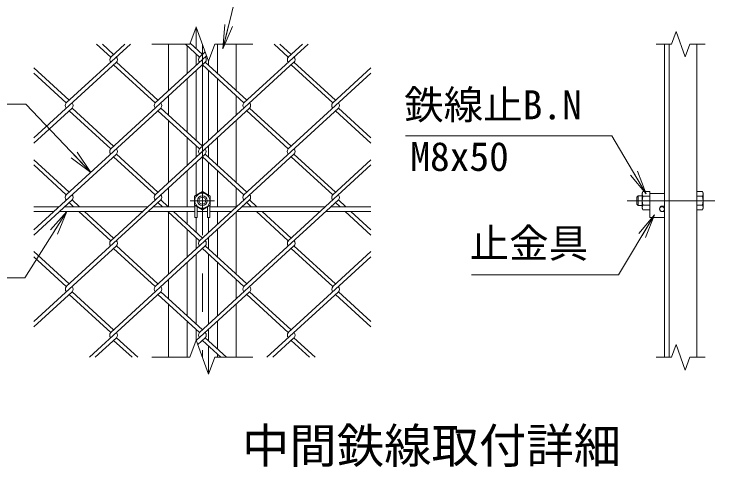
# Model space of a CAD drawing. Units: millimetres, scale not verified. Extents: x -4200 to 4200, y -2970 to 2970.
# Drawn here: x 1638 to 2802, y -1325 to -573 of the extents above; entities that cross this region are included whole.
import ezdxf
from ezdxf.enums import TextEntityAlignment as Align

# ---------------------------------------------------------------- set-up
doc = ezdxf.new("R2010")
doc.units = ezdxf.units.MM
doc.header["$LTSCALE"] = 10
doc.linetypes.add('USER1', pattern=[50.8, 31.75, -6.35, 6.35, -6.35])
for name, color, linetype, lineweight in [('0-0_D-STR1', 1, 'Continuous', 18), ('0-1_D-STR-DIM', 7, 'Continuous', 13), ('0-2_0', 7, 'Continuous', 18), ('0-5_D-STR3', 3, 'Continuous', 13), ('0-6_D-BMK', 2, 'USER1', 13), ('0-7_D-STR2', 7, 'Continuous', 13), ('0-8_D-STR-TXT', 7, 'Continuous', 13)]:
    doc.layers.add(name, color=color, linetype=linetype, lineweight=lineweight)
doc.layers.add('0-4_D-TTL-TXT', color=7, linetype='Continuous')
doc.styles.add('ＭＳ ゴシック', font='')
doc.styles.get('ＭＳ ゴシック').set_extended_font_data('MS Gothic')

# ---------------------------------------------------------------- blocks, each defined once
blk = doc.blocks.new('_Open')
at = {"layer": '0-2_0'}
blk.add_line((-10, 1.667), (0, 0), dxfattribs=at)
blk.add_lwpolyline([(-10, -1.667), (0, 0), (-10, 0)], dxfattribs=at)

msp = doc.modelspace()

# ---------------------------------------------------------------- linework, layer by layer
at = {"layer": '0-0_D-STR1'}
for p, q in [((1940.8, -594.12), (1940.8, -630.94)), ((1894.8, -700.1), (1894.8, -623.02)), ((1925.8, -671.7), (1925.8, -625.88)), ((1975.8, -671.7), (1975.8, -623.02)), ((2006.8, -700.1), (2006.8, -623.02)), ((2718.11, -1143.02), (2718.11, -623.02)), ((2726.11, -1143.02), (2726.11, -623.02)), ((2772.11, -1143.02), (2772.11, -623.02)), ((1940.8, -639.63), (1940.8, -657.95)), ((1960.8, -651.93), (1960.8, -657.95)), ((1940.8, -666.63), (1940.8, -783.42)), ((1960.8, -666.63), (1960.8, -783.42)), ((1925.8, -769.68), (1925.8, -680.38)), ((1975.8, -769.68), (1975.8, -680.38)), ((1894.8, -741.27), (1894.8, -708.78)), ((2006.8, -741.27), (2006.8, -708.78)), ((1894.8, -852.58), (1894.8, -749.95)), ((2006.8, -852.58), (2006.8, -749.95)), ((1925.8, -824.18), (1925.8, -778.36)), ((1975.8, -824.18), (1975.8, -778.36)), ((1940.8, -792.1), (1940.8, -810.43)), ((1960.8, -792.1), (1960.8, -810.43)), ((1940.8, -819.11), (1940.8, -873.79)), ((1960.8, -819.11), (1960.8, -873.79)), ((1925.8, -893.02), (1925.8, -832.86)), ((1975.8, -893.02), (1975.8, -832.86)), ((1894.8, -893.02), (1894.8, -861.26)), ((2006.8, -893.02), (2006.8, -861.26)), ((1894.8, -1005.06), (1894.8, -902.43)), ((1925.8, -922.16), (1925.8, -901.02)), ((1975.8, -922.16), (1975.8, -901.02)), ((2006.8, -1005.06), (2006.8, -902.43)), ((1940.8, -911.02), (1940.8, -935.9)), ((1960.8, -911.02), (1960.8, -935.9)), ((1925.8, -976.66), (1925.8, -930.84)), ((1975.8, -976.66), (1975.8, -930.84)), ((1940.8, -944.58), (1940.8, -962.91)), ((1960.8, -944.58), (1960.8, -962.91)), ((1940.8, -971.59), (1940.8, -1088.38)), ((1960.8, -971.59), (1960.8, -1088.38)), ((1925.8, -1074.64), (1925.8, -985.34)), ((1975.8, -1074.64), (1975.8, -985.34)), ((1894.8, -1046.23), (1894.8, -1013.74)), ((2006.8, -1046.23), (2006.8, -1013.74)), ((1894.8, -1143.02), (1894.8, -1054.91)), ((2006.8, -1143.02), (2006.8, -1054.91)), ((1925.8, -1143.02), (1925.8, -1083.32)), ((1975.8, -1129.13), (1975.8, -1083.32)), ((1940.8, -1097.06), (1940.8, -1115.55)), ((1960.8, -1097.06), (1960.8, -1115.39)), ((1960.8, -1124.07), (1960.8, -1170.5)), ((1975.8, -1143.02), (1975.8, -1137.82))]:
    msp.add_line(p, q, dxfattribs=at)
at = {"layer": '0-1_D-STR-DIM'}
for p, q in [((1930.28, -623.02), (1866.8, -623.02)), ((2034.8, -623.02), (1971.32, -623.02)), ((2704.61, -623.02), (2729.72, -623.02)), ((2760.5, -623.02), (2785.61, -623.02)), ((1930.28, -1143.02), (1866.8, -1143.02)), ((2034.8, -1143.02), (1971.32, -1143.02)), ((2704.61, -1143.02), (2729.72, -1143.02)), ((2760.5, -1143.02), (2785.61, -1143.02))]:
    msp.add_line(p, q, dxfattribs=at)
for points in [[(1930.28, -623.02), (1940.54, -594.83), (1961.06, -651.22), (1971.32, -623.02)], [(2760.5, -623.02), (2752.81, -644.17), (2737.42, -601.88), (2729.72, -623.02)], [(1930.28, -1143.02), (1940.54, -1114.83), (1961.06, -1171.22), (1971.32, -1143.02)], [(2760.5, -1143.02), (2752.81, -1164.17), (2737.42, -1121.88), (2729.72, -1143.02)]]:
    msp.add_lwpolyline(points, dxfattribs=at)
at = {"layer": '0-5_D-STR3'}
for p, q in [((1950.8, -868.01), (1937.8, -875.52)), ((1963.8, -875.52), (1950.8, -868.01)), ((2681.11, -895.52), (2681.11, -870.52)), ((2694.11, -898.04), (2694.11, -868.01)), ((2694.11, -871.02), (2718.11, -871.02)), ((2772.11, -868.01), (2772.11, -898.04)), ((2772.11, -868.01), (2781.32, -868.01)), ((2782.71, -870.42), (2781.32, -868.01)), ((2782.71, -870.42), (2782.71, -895.62)), ((1937.8, -875.52), (1937.8, -890.53)), ((1963.8, -890.53), (1963.8, -875.52)), ((2674.51, -875.02), (2672.11, -877.42)), ((2672.11, -877.42), (2672.11, -888.62)), ((2681.11, -875.02), (2674.51, -875.02)), ((2694.11, -875.52), (2682.56, -875.52)), ((2772.11, -875.52), (2781.32, -875.52)), ((1712.69, -893.02), (1670.8, -893.02)), ((1860.14, -893.02), (1722.16, -893.02)), ((1938.3, -893.02), (1869.61, -893.02)), ((1937.8, -890.53), (1950.8, -898.04)), ((1938.3, -890.82), (1938.3, -911.02)), ((1942.3, -893.13), (1942.3, -911.02)), ((1950.8, -898.04), (1963.8, -890.53)), ((1959.3, -893.13), (1959.3, -911.02)), ((1963.3, -890.82), (1963.3, -911.02)), ((2007.6, -893.02), (1963.3, -893.02)), ((2155.05, -893.02), (2017.07, -893.02)), ((2230.8, -893.02), (2164.53, -893.02)), ((2681.11, -891.02), (2674.51, -891.02)), ((2694.11, -890.53), (2682.56, -890.53)), ((2714.61, -892.02), (2718.11, -892.02)), ((2772.11, -890.53), (2781.32, -890.53)), ((2782.71, -895.62), (2781.32, -898.04)), ((1703.96, -901.02), (1670.8, -901.02)), ((1851.41, -901.02), (1713.43, -901.02)), ((1938.3, -901.02), (1860.88, -901.02)), ((1959.3, -901.02), (1942.3, -901.02)), ((1998.87, -901.02), (1963.3, -901.02)), ((2146.32, -901.02), (2008.34, -901.02)), ((2230.8, -901.02), (2155.79, -901.02)), ((2714.61, -901.02), (2718.11, -901.02)), ((2772.11, -898.04), (2781.32, -898.04)), ((1938.3, -911.02), (1942.3, -911.02)), ((1959.3, -911.02), (1963.3, -911.02))]:
    msp.add_line(p, q, dxfattribs=at)
for points in [[(2694.11, -868.01), (2682.56, -868.01), (2681.11, -870.52)], [(2694.11, -871.02), (2694.11, -911.02), (2718.11, -911.02)], [(2674.51, -875.02), (2674.51, -891.02), (2672.11, -888.62)], [(2694.11, -898.04), (2682.56, -898.04), (2681.11, -895.52)]]:
    msp.add_lwpolyline(points, dxfattribs=at)
for centre, radius in [((1950.8, -883.02), 12.5), ((1950.8, -883.02), 8), ((1950.8, -883.02), 5.6), ((2714.11, -897.02), 4)]:
    msp.add_circle(centre, radius, dxfattribs=at)
for centre, radius, start, end in [((2688.05, -871.77), 6.64, 145.61586, 214.38414), ((2775.84, -871.77), 6.64, 325.61585, 34.38415), ((2706.24, -883.02), 24.84, 162.4121, 197.5879), ((2757.64, -883.02), 24.84, 342.4121, 17.5879), ((2688.05, -894.28), 6.64, 145.61584, 214.38415), ((2714.61, -896.52), 4.5, 90, 270), ((2775.84, -894.28), 6.64, 325.61585, 34.38415)]:
    msp.add_arc(centre, radius, start, end, dxfattribs=at)
at = {"layer": '0-6_D-BMK'}
for p, q in [((1950.8, -623.02), (1950.8, -1143.02)), ((1970.8, -883.02), (1930.8, -883.02)), ((2656.12, -883.02), (2802.11, -883.02))]:
    msp.add_line(p, q, dxfattribs=at)
at = {"layer": '0-7_D-STR2'}
for p, q in [((1831.46, -623.02), (1724.88, -720.69)), ((1798.61, -644.45), (1775.23, -623.02)), ((1803.35, -640.11), (1784.7, -623.02)), ((1822.23, -623.02), (1798.73, -644.56)), ((1946.07, -644.45), (1922.69, -623.02)), ((1950.8, -640.11), (1930.75, -621.73)), ((2126.37, -623.02), (2019.79, -720.69)), ((2093.52, -644.45), (2070.14, -623.02)), ((2098.26, -640.11), (2079.61, -623.02)), ((2116.9, -623.02), (2093.52, -644.45)), ((1955.47, -635.84), (1946.07, -644.45)), ((1957.83, -642.34), (1872.34, -720.69)), ((1808.08, -653.13), (1670.8, -778.92)), ((1729.62, -716.35), (1670.8, -662.45)), ((1955.54, -653.13), (1798.61, -796.93)), ((1872.34, -720.69), (1803.35, -657.47)), ((1877.07, -716.35), (1808.08, -653.13)), ((2102.99, -653.13), (1946.07, -796.93)), ((2019.79, -720.69), (1950.8, -657.47)), ((2024.53, -716.35), (1955.54, -653.13)), ((2167.25, -720.69), (2098.26, -657.47)), ((2171.99, -716.35), (2102.99, -653.13)), ((2230.8, -662.45), (2167.25, -720.69)), ((1724.88, -720.69), (1670.8, -671.13)), ((2230.8, -671.13), (2093.52, -796.93)), ((1734.36, -729.37), (1670.8, -787.6)), ((1881.81, -729.37), (1724.88, -873.17)), ((1803.35, -792.59), (1734.36, -729.37)), ((2029.27, -729.37), (1872.34, -873.17)), ((1950.8, -792.59), (1881.81, -729.37)), ((2176.72, -729.37), (2019.79, -873.17)), ((2098.26, -792.59), (2029.27, -729.37)), ((2230.8, -778.92), (2176.72, -729.37)), ((1798.61, -796.93), (1729.62, -733.71)), ((1946.06, -796.93), (1877.07, -733.71)), ((2093.52, -796.93), (2024.94, -734.09)), ((2230.8, -787.6), (2171.99, -733.71)), ((1808.08, -805.61), (1670.8, -931.4)), ((1955.54, -805.61), (1798.61, -949.41)), ((1872.34, -873.17), (1803.35, -809.95)), ((1877.07, -868.83), (1808.08, -805.61)), ((2102.99, -805.61), (1946.07, -949.41)), ((2019.79, -873.17), (1950.8, -809.95)), ((2024.53, -868.83), (1955.54, -805.61)), ((2167.25, -873.17), (2098.26, -809.95)), ((2171.99, -868.83), (2102.99, -805.61)), ((1729.62, -868.83), (1670.8, -814.93)), ((1724.88, -873.17), (1670.8, -823.61)), ((2230.8, -823.61), (2093.52, -949.41)), ((2230.8, -814.93), (2167.25, -873.17)), ((1734.36, -881.85), (1670.8, -940.08)), ((1881.81, -881.85), (1724.88, -1025.65)), ((1746.55, -893.02), (1734.36, -881.85)), ((2029.27, -881.85), (1872.34, -1025.65)), ((1894.01, -893.02), (1881.81, -881.85)), ((2176.72, -881.85), (2019.79, -1025.65)), ((2041.46, -893.02), (2029.27, -881.85)), ((2188.92, -893.02), (2176.72, -881.85)), ((1737.08, -893.02), (1729.62, -886.19)), ((1884.53, -893.02), (1877.07, -886.19)), ((2031.99, -893.02), (2024.53, -886.19)), ((2179.45, -893.02), (2171.99, -886.19)), ((1798.61, -949.41), (1745.81, -901.02)), ((1803.35, -945.07), (1755.28, -901.02)), ((1946.07, -949.41), (1893.27, -901.02)), ((1950.8, -945.07), (1902.74, -901.02)), ((2093.52, -949.41), (2040.72, -901.02)), ((2098.26, -945.07), (2050.19, -901.02)), ((2230.8, -940.08), (2188.18, -901.02)), ((2230.8, -931.4), (2197.65, -901.02)), ((1808.08, -958.09), (1670.8, -1083.88)), ((1955.54, -958.09), (1798.61, -1101.89)), ((1872.34, -1025.65), (1803.35, -962.43)), ((1877.07, -1021.31), (1808.08, -958.09)), ((2102.99, -958.09), (1946.07, -1101.89)), ((2019.79, -1025.65), (1950.8, -962.43)), ((2024.53, -1021.31), (1955.54, -958.09)), ((2167.25, -1025.65), (2098.26, -962.43)), ((2171.99, -1021.31), (2102.99, -958.09)), ((1729.62, -1021.31), (1670.8, -967.41)), ((1724.88, -1025.65), (1670.8, -976.09)), ((2230.8, -976.09), (2093.52, -1101.89)), ((2230.8, -967.41), (2167.25, -1025.65)), ((1734.36, -1034.33), (1670.8, -1092.56)), ((1803.35, -1097.55), (1734.36, -1034.33)), ((1881.81, -1034.33), (1763.19, -1143.02)), ((1950.8, -1097.55), (1881.81, -1034.33)), ((2029.27, -1034.33), (1940.76, -1115.43)), ((2098.26, -1097.55), (2029.27, -1034.33)), ((2176.72, -1034.33), (2058.1, -1143.02)), ((2230.8, -1083.88), (2176.72, -1034.33)), ((1798.61, -1101.89), (1729.62, -1038.67)), ((1946.07, -1101.89), (1877.07, -1038.67)), ((2093.52, -1101.89), (2024.53, -1038.67)), ((2230.8, -1092.56), (2171.99, -1038.67)), ((1808.08, -1110.57), (1772.66, -1143.02)), ((1834.03, -1143.02), (1803.35, -1114.91)), ((1843.5, -1143.02), (1808.08, -1110.57)), ((1955.54, -1110.57), (1943.13, -1121.94)), ((1981.49, -1143.02), (1950.8, -1114.91)), ((1990.96, -1143.02), (1955.54, -1110.57)), ((2102.99, -1110.57), (2067.57, -1143.02)), ((2128.94, -1143.02), (2098.26, -1114.91)), ((2138.42, -1143.02), (2102.99, -1110.57))]:
    msp.add_line(p, q, dxfattribs=at)
for centre, start, end in [((1803.45, -648.91), 137.5, 222.5), ((1803.45, -648.91), 317.5, 42.5), ((1950.91, -648.91), 137.5, 222.5), ((1950.91, -648.91), 317.5, 42.5), ((2098.36, -648.91), 137.5, 222.5), ((2098.36, -648.91), 317.5, 42.5), ((1729.62, -725.03), 137.5, 222.5), ((1729.62, -725.03), 317.5, 42.5), ((1877.07, -725.03), 137.5, 222.5), ((1877.07, -725.03), 317.5, 42.5), ((2024.53, -725.03), 137.5, 222.5), ((2024.53, -725.03), 317.5, 42.5), ((2172.09, -725.15), 137.5, 222.5), ((2172.09, -725.15), 317.5, 42.5), ((1803.33, -801.28), 137.5, 222.5), ((1803.33, -801.28), 317.5, 42.5), ((1950.79, -801.28), 137.5, 222.5), ((1950.79, -801.28), 317.5, 42.5), ((2098.25, -801.28), 137.5, 222.5), ((2098.25, -801.28), 317.5, 42.5), ((1729.62, -877.51), 137.5, 222.5), ((1729.62, -877.51), 317.5, 42.5), ((1877.07, -877.51), 137.5, 222.5), ((1877.07, -877.51), 317.5, 42.5), ((2024.53, -877.51), 137.5, 222.5), ((2024.53, -877.51), 317.5, 42.5), ((2172.09, -877.63), 137.5, 222.5), ((2172.09, -877.63), 317.5, 42.5), ((1803.33, -953.76), 137.5, 222.5), ((1803.33, -953.76), 317.5, 42.5), ((1950.92, -953.86), 137.5, 222.5), ((1950.92, -953.86), 317.5, 42.5), ((2098.38, -953.86), 137.5, 222.5), ((2098.38, -953.86), 317.5, 42.5), ((1729.74, -1030.1), 137.5, 222.5), ((1729.74, -1030.1), 317.5, 42.5), ((1877.19, -1030.1), 137.5, 222.5), ((1877.19, -1030.1), 317.5, 42.5), ((2024.65, -1030.1), 137.5, 222.5), ((2024.65, -1030.1), 317.5, 42.5), ((2172.21, -1030.21), 137.5, 222.5), ((2172.21, -1030.21), 317.5, 42.5), ((1803.33, -1106.24), 137.5, 222.5), ((1803.33, -1106.24), 317.5, 42.5), ((1950.92, -1106.33), 137.5, 222.5), ((1950.92, -1106.33), 317.5, 42.5), ((2098.38, -1106.33), 137.5, 222.5), ((2098.38, -1106.33), 317.5, 42.5)]:
    msp.add_arc(centre, 6.42, start, end, dxfattribs=at)
at = {"layer": '0-8_D-STR-TXT'}
for points in [[(2191.51, -511.15), (2014.19, -511.15), (1985.4, -629.19)], [(1352.11, -722.58), (1657.6, -722.58), (1763.97, -834.64)], [(2288.27, -775.09), (2631.07, -775.09), (2686.68, -869.99)], [(1474.98, -1011), (1655.86, -1011), (1724.76, -902.71)], [(2397.97, -1006.33), (2641.79, -1006.33), (2700.66, -908.14)]]:
    msp.add_lwpolyline(points, dxfattribs=at)

# ---------------------------------------------------------------- block references
at = {"layer": '0-8_D-STR-TXT', "xscale": 4, "yscale": 4}
for p, rotation in [((1984.92, -631.13), 256.28935), ((1765.35, -836.09), 313.50667), ((2687.69, -871.72), 300.37182), ((1725.83, -901.02), 57.53248), ((2701.69, -906.43), 59.05204)]:
    msp.add_blockref('_Open', p, dxfattribs=dict(at, rotation=rotation))

# ---------------------------------------------------------------- texts
at = {"layer": '0-4_D-TTL-TXT', "style": 'ＭＳ ゴシック'}
msp.add_text('中間鉄線取付詳細', height=57.7, dxfattribs=at).set_placement((2016.58, -1335.94), align=Align.BOTTOM_LEFT)
at = {"layer": '0-8_D-STR-TXT', "style": 'ＭＳ ゴシック'}
for s, p in [('鉄線止B.N', (2285.98, -762.25)), ('M8x50', (2296.17, -848.02)), ('止金具', (2394.67, -992.1))]:
    msp.add_text(s, height=48.09, dxfattribs=at).set_placement(p, align=Align.BOTTOM_LEFT)

doc.saveas('drawing.dxf')
